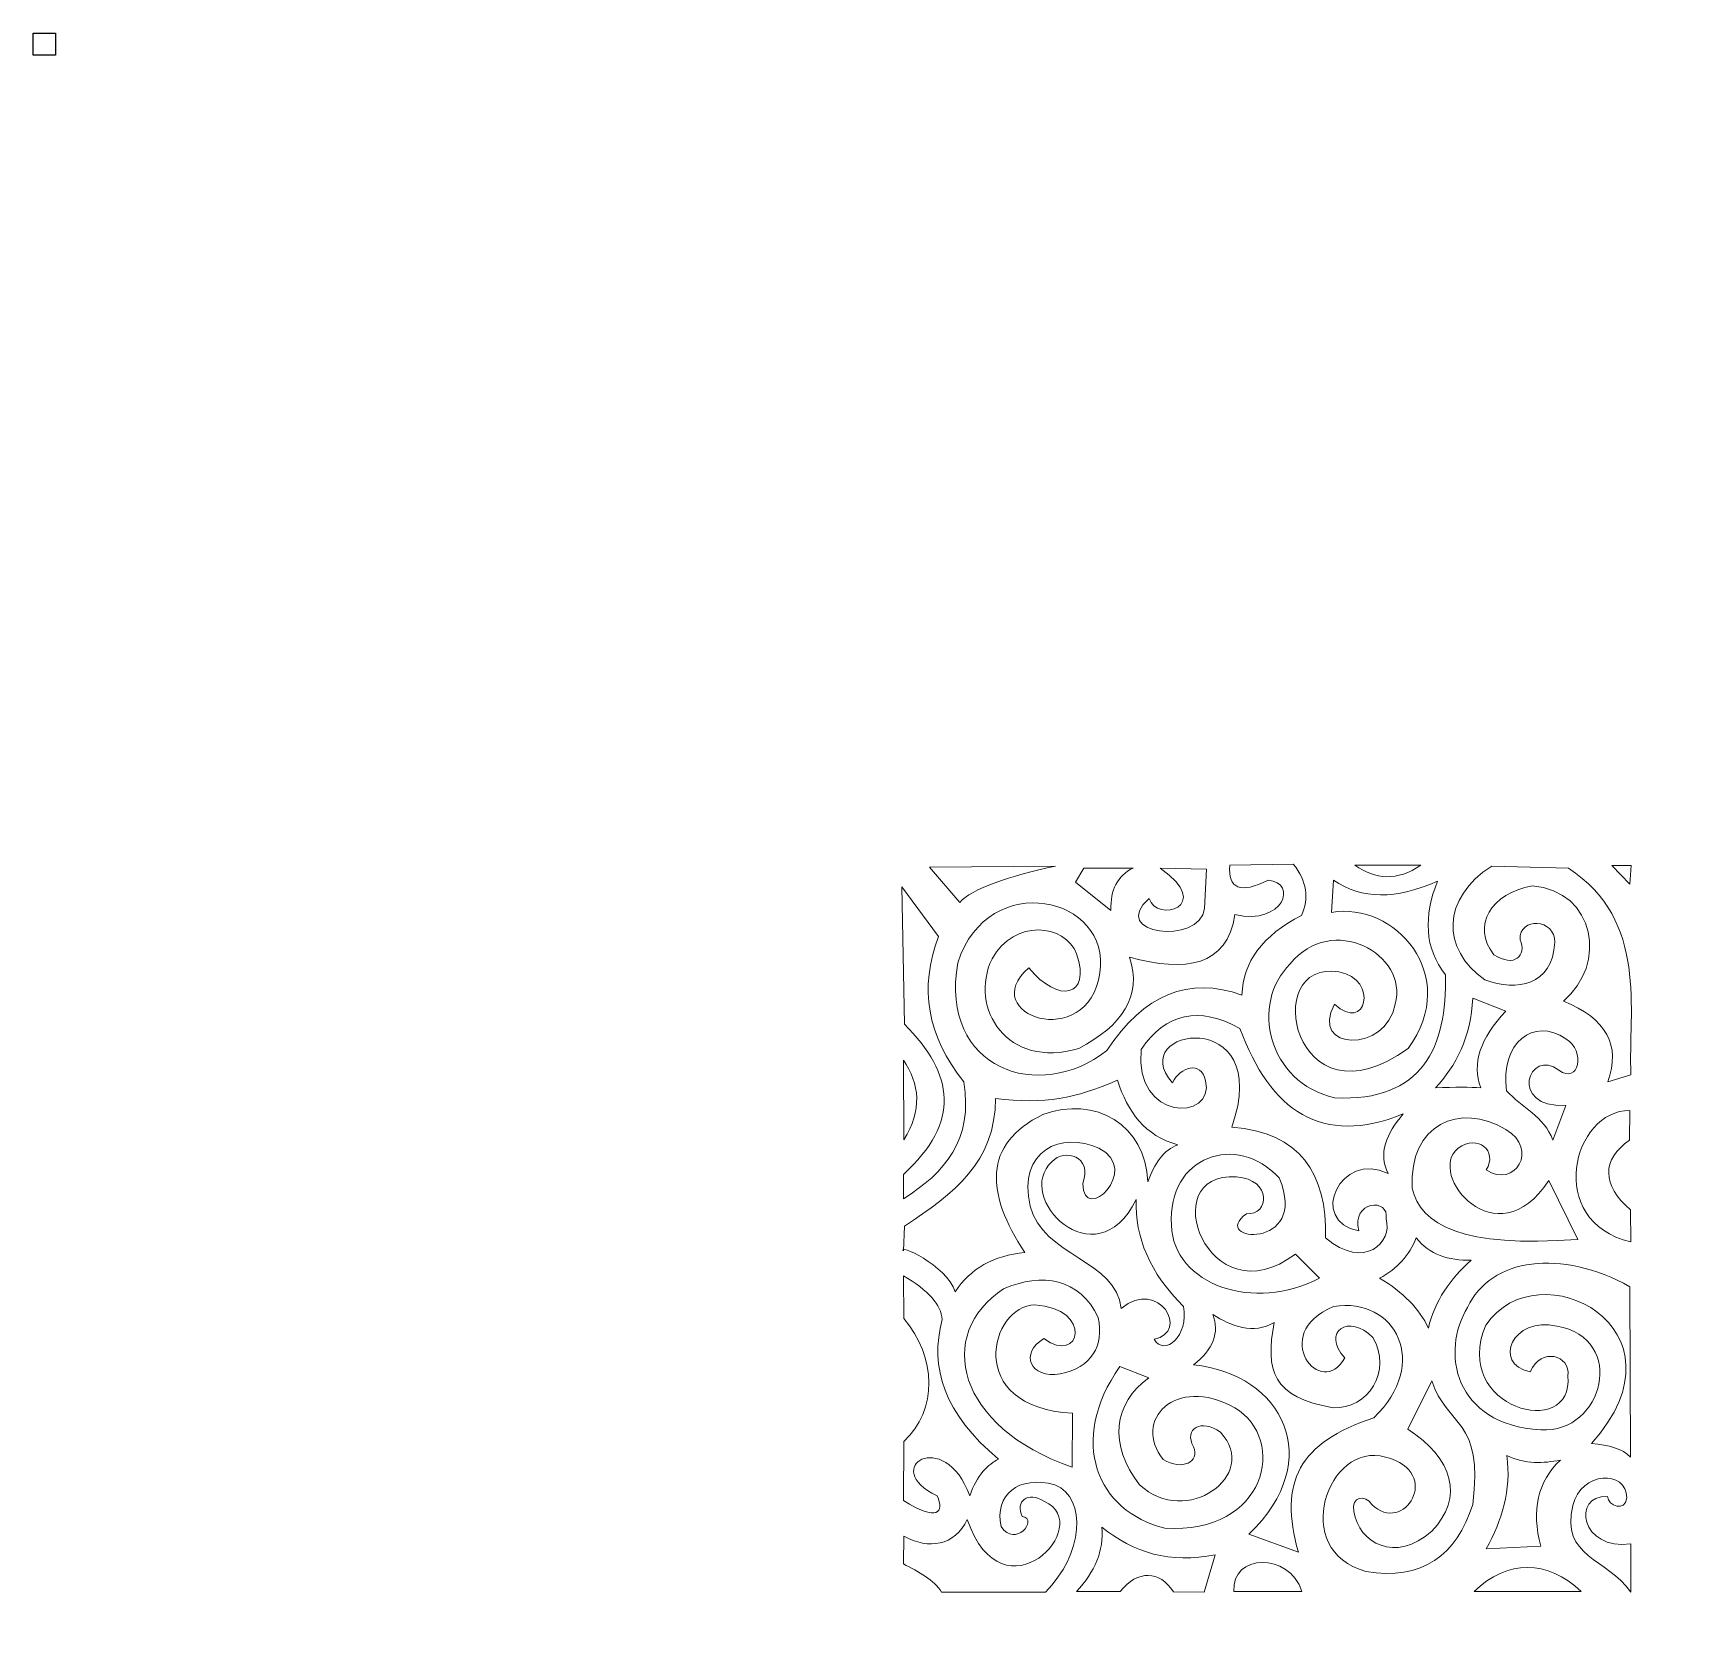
# Model space of a CAD drawing. Header units: centimetres. Extents: x -15 to 16, y -7.3 to 22.3.
import ezdxf

# ---------------------------------------------------------------- set-up
doc = ezdxf.new("R2010")
doc.units = ezdxf.units.CM
doc.header["$MEASUREMENT"] = 0
doc.header["$XCLIPFRAME"] = 0
doc.layers.add('layer 1', color=7, linetype='Continuous')
picture_1 = doc.add_image_def('image1.jpg', size_in_pixel=(2136, 2131))

msp = doc.modelspace()

# ---------------------------------------------------------------- linework, layer by layer
at = {"layer": 'layer 1', "color": 250, "lineweight": 9}
for points, knots in [([(7.30943, 6.81322), (7.30943, 6.81322), (8.49257, 6.83199), (8.49257, 6.83199), (8.49257, 6.83199), (8.74297, 6.51273), (8.79304, 6.19347), (8.6428, 5.87421), (8.6428, 5.87421), (7.9229, 5.50487), (7.55356, 5.01033), (7.53478, 4.39059), (7.53478, 4.39059), (6.54571, 4.74741), (5.70686, 4.40311), (5.01826, 3.35769), (5.01826, 3.35769), (3.76, 2.36861), (1.89369, 3.00255), (2.23884, 4.99155), (2.23884, 4.99155), (2.81161, 6.76627), (5.10885, 6.21968), (4.8868, 4.80375), (4.8868, 4.80375), (4.66144, 3.30291), (2.56203, 4.0303), (3.56281, 4.89765), (3.56281, 4.89765), (4.11057, 4.22783), (4.72971, 4.35022), (4.45486, 5.16057), (4.45486, 5.16057), (4.23577, 5.71771), (3.29676, 5.81787), (2.87734, 5.06667), (2.87734, 5.06667), (2.43897, 4.14633), (3.15874, 3.00125), (4.49242, 3.39525), (4.49242, 3.39525), (5.30155, 3.82094), (5.68341, 4.36869), (5.44081, 5.09484), (5.44081, 5.09484), (6.48947, 4.81302), (7.25635, 4.92252), (7.40332, 5.89299), (7.40332, 5.89299), (8.31489, 5.68102), (8.5802, 6.49395), (8.02306, 6.53151), (8.02306, 6.53151), (7.50975, 6.27486), (7.27186, 6.36875), (7.30943, 6.81322)], [0, 0, 0, 0, 0.06666667, 0.06666667, 0.06666667, 0.06666667, 0.13333333, 0.13333333, 0.13333333, 0.13333333, 0.2, 0.2, 0.2, 0.2, 0.26666667, 0.26666667, 0.26666667, 0.26666667, 0.33333333, 0.33333333, 0.33333333, 0.33333333, 0.4, 0.4, 0.4, 0.4, 0.46666667, 0.46666667, 0.46666667, 0.46666667, 0.53333333, 0.53333333, 0.53333333, 0.53333333, 0.6, 0.6, 0.6, 0.6, 0.66666667, 0.66666667, 0.66666667, 0.66666667, 0.73333333, 0.73333333, 0.73333333, 0.73333333, 0.8, 0.8, 0.8, 0.8, 0.86666667, 0.86666667, 0.86666667, 0.86666667, 1, 1, 1, 1]), ([(9.63815, 6.81322), (10.0247, 6.54325), (10.43158, 6.50725), (10.86823, 6.81321), (10.86823, 6.81321), (10.86823, 6.81321), (9.63815, 6.81322), (9.63815, 6.81322)], [0, 0, 0, 0, 0.33333333, 0.33333333, 0.33333333, 0.33333333, 1, 1, 1, 1]), ([(1.713, 6.77565), (1.713, 6.77565), (2.2764, 6.11836), (2.2764, 6.11836), (2.2764, 6.11836), (2.48845, 6.37112), (3.22241, 6.61681), (4.06048, 6.79443), (4.06048, 6.79443), (4.06048, 6.79443), (1.713, 6.77565), (1.713, 6.77565)], [0, 0, 0, 0, 0.25, 0.25, 0.25, 0.25, 0.5, 0.5, 0.5, 0.5, 1, 1, 1, 1]), ([(4.58633, 6.75688), (4.58633, 6.75688), (4.43608, 6.49395), (4.43608, 6.49395), (4.43608, 6.49395), (4.43608, 6.49395), (5.09338, 5.96811), (5.09338, 5.96811), (5.09338, 5.96811), (5.07986, 6.35435), (5.21758, 6.61727), (5.50654, 6.75687), (5.50654, 6.75687), (5.50654, 6.75687), (4.58633, 6.75688), (4.58633, 6.75688)], [0, 0, 0, 0, 0.2, 0.2, 0.2, 0.2, 0.4, 0.4, 0.4, 0.4, 0.6, 0.6, 0.6, 0.6, 1, 1, 1, 1]), ([(6.01361, 6.75688), (6.01361, 6.75688), (6.87749, 6.73811), (6.87749, 6.73811), (6.87749, 6.73811), (6.87749, 6.73811), (6.83992, 6.00568), (6.83992, 6.00568), (6.83992, 6.00568), (6.74283, 5.30754), (5.03383, 5.52034), (5.80702, 6.19347), (5.80702, 6.19347), (5.93223, 5.72397), (7.03398, 6.04323), (6.01361, 6.75688)], [0, 0, 0, 0, 0.2, 0.2, 0.2, 0.2, 0.4, 0.4, 0.4, 0.4, 0.6, 0.6, 0.6, 0.6, 1, 1, 1, 1]), ([(9.24376, 6.53152), (9.24376, 6.53152), (9.20621, 5.93056), (9.20621, 5.93056), (9.20621, 5.93056), (10.36766, 6.14355), (11.63225, 4.76638), (10.63348, 3.39525), (10.63348, 3.39525), (8.48158, 1.84276), (7.85983, 5.07463), (9.33766, 4.82253), (9.33766, 4.82253), (10.10352, 4.6846), (9.83908, 3.66453), (9.26254, 4.22157), (9.26254, 4.22157), (8.78159, 3.34857), (10.22962, 3.30112), (10.38934, 4.22157), (10.38934, 4.22157), (10.64869, 5.16035), (9.2062, 5.93055), (8.43622, 4.97277), (8.43622, 4.97277), (7.67876, 4.2341), (8.01628, 2.76054), (9.26254, 2.47503), (9.26254, 2.47503), (10.89975, 2.3935), (11.36293, 3.43268), (11.32834, 4.76619), (11.32834, 4.76619), (10.93239, 5.26858), (10.92299, 5.86014), (11.1781, 6.51273), (11.1781, 6.51273), (10.40813, 6.16843), (9.76334, 6.17469), (9.24376, 6.53152)], [0, 0, 0, 0, 0.09090909, 0.09090909, 0.09090909, 0.09090909, 0.18181818, 0.18181818, 0.18181818, 0.18181818, 0.27272727, 0.27272727, 0.27272727, 0.27272727, 0.36363636, 0.36363636, 0.36363636, 0.36363636, 0.45454545, 0.45454545, 0.45454545, 0.45454545, 0.54545455, 0.54545455, 0.54545455, 0.54545455, 0.63636364, 0.63636364, 0.63636364, 0.63636364, 0.72727273, 0.72727273, 0.72727273, 0.72727273, 0.81818182, 0.81818182, 0.81818182, 0.81818182, 1, 1, 1, 1]), ([(14.35193, 2.77551), (14.60232, 3.4516), (14.32688, 3.95239), (13.5256, 4.27791), (13.5256, 4.27791), (14.34519, 4.96513), (14.12978, 6.32302), (12.94374, 6.4285), (12.94374, 6.4285), (12.18304, 6.28769), (11.80709, 5.68958), (12.22978, 5.14179), (12.22978, 5.14179), (12.61165, 4.89765), (12.84952, 5.12301), (12.71806, 5.42349), (12.71806, 5.42349), (12.70242, 5.85229), (13.36911, 5.81786), (13.36597, 5.37654), (13.36597, 5.37654), (13.31343, 4.55009), (12.66646, 4.46278), (12.06076, 4.67229), (12.06076, 4.67229), (11.24696, 5.24821), (11.25322, 6.19973), (12.19222, 6.79443), (12.19222, 6.79443), (12.19222, 6.79443), (13.6195, 6.75688), (13.6195, 6.75688), (13.6195, 6.75688), (15.11566, 5.77405), (14.73256, 4.11418), (14.78386, 2.90697), (14.78386, 2.90697), (14.78386, 2.90697), (14.35193, 2.77551), (14.35193, 2.77551)], [0, 0, 0, 0, 0.09090909, 0.09090909, 0.09090909, 0.09090909, 0.18181818, 0.18181818, 0.18181818, 0.18181818, 0.27272727, 0.27272727, 0.27272727, 0.27272727, 0.36363636, 0.36363636, 0.36363636, 0.36363636, 0.45454545, 0.45454545, 0.45454545, 0.45454545, 0.54545455, 0.54545455, 0.54545455, 0.54545455, 0.63636364, 0.63636364, 0.63636364, 0.63636364, 0.72727273, 0.72727273, 0.72727273, 0.72727273, 0.81818182, 0.81818182, 0.81818182, 0.81818182, 1, 1, 1, 1]), ([(14.42547, 6.80532), (14.42547, 6.80532), (14.7651, 6.4564), (14.7651, 6.4564), (14.7651, 6.4564), (14.7651, 6.4564), (14.79092, 6.80693), (14.79092, 6.80693), (14.79092, 6.80693), (14.79092, 6.80693), (14.42547, 6.80532), (14.42547, 6.80532)], [0, 0, 0, 0, 0.25, 0.25, 0.25, 0.25, 0.5, 0.5, 0.5, 0.5, 1, 1, 1, 1]), ([(1.19709, 6.4083), (1.19709, 6.4083), (1.2435, 3.84597), (1.2435, 3.84597), (1.2435, 3.84597), (2.17626, 2.91794), (2.2952, 2.02589), (1.22472, 1.04775), (1.22472, 1.04775), (1.22472, 1.04775), (1.22573, 0.59534), (1.22573, 0.59534), (1.22573, 0.59534), (1.99895, 1.07729), (2.53005, 1.69246), (2.35152, 2.77551), (2.35152, 2.77551), (1.66918, 3.62688), (1.51268, 4.52831), (1.88202, 5.47983), (1.88202, 5.47983), (1.88202, 5.47983), (1.19709, 6.4083), (1.19709, 6.4083)], [0, 0, 0, 0, 0.14285714, 0.14285714, 0.14285714, 0.14285714, 0.28571429, 0.28571429, 0.28571429, 0.28571429, 0.42857143, 0.42857143, 0.42857143, 0.42857143, 0.57142857, 0.57142857, 0.57142857, 0.57142857, 0.71428571, 0.71428571, 0.71428571, 0.71428571, 1, 1, 1, 1]), ([(6.23896, 2.75674), (6.3892, 3.05095), (6.7648, 3.17615), (6.8587, 2.79429), (6.8587, 2.79429), (7.02772, 2.03058), (5.51906, 2.03683), (5.65678, 3.37647), (5.65678, 3.37647), (6.12002, 4.05882), (6.7335, 4.19027), (7.49722, 3.77085), (7.49722, 3.77085), (8.0653, 2.22931), (9.01995, 1.56261), (10.53958, 2.17455), (10.53958, 2.17455), (10.22653, 1.80521), (10.07, 1.43588), (10.25788, 1.06653), (10.25788, 1.06653), (9.37051, 1.5052), (8.75795, 0.17198), (9.71326, -0.00393), (9.71326, -0.00393), (9.56303, 0.55948), (10.29544, 0.61581), (10.22032, 0.22143), (10.22032, 0.22143), (10.35327, -0.21818), (9.81587, -0.74493), (9.09352, -0.13539), (9.09352, -0.13539), (9.12171, 1.06967), (8.62089, 1.82714), (7.34698, 1.93041), (7.34698, 1.93041), (8.142, 4.22783), (5.33209, 3.77375), (6.23896, 2.75674)], [0, 0, 0, 0, 0.09090909, 0.09090909, 0.09090909, 0.09090909, 0.18181818, 0.18181818, 0.18181818, 0.18181818, 0.27272727, 0.27272727, 0.27272727, 0.27272727, 0.36363636, 0.36363636, 0.36363636, 0.36363636, 0.45454545, 0.45454545, 0.45454545, 0.45454545, 0.54545455, 0.54545455, 0.54545455, 0.54545455, 0.63636364, 0.63636364, 0.63636364, 0.63636364, 0.72727273, 0.72727273, 0.72727273, 0.72727273, 0.81818182, 0.81818182, 0.81818182, 0.81818182, 1, 1, 1, 1]), ([(11.83541, 4.33426), (11.81117, 3.61123), (11.51539, 3.06037), (11.14054, 2.66283), (11.14054, 2.66283), (11.50988, 2.67536), (11.79158, 2.67535), (11.98564, 2.66283), (11.98564, 2.66283), (11.81663, 3.11356), (11.97312, 3.58931), (12.45514, 4.09011), (12.45514, 4.09011), (12.45514, 4.09011), (11.83541, 4.33426), (11.83541, 4.33426)], [0, 0, 0, 0, 0.2, 0.2, 0.2, 0.2, 0.4, 0.4, 0.4, 0.4, 0.6, 0.6, 0.6, 0.6, 1, 1, 1, 1]), ([(13.57255, 2.33419), (13.57255, 2.33419), (13.32841, 1.68628), (13.32841, 1.68628), (13.32841, 1.68628), (13.17046, 2.12827), (12.74507, 2.30235), (12.46453, 2.60649), (12.46453, 2.60649), (12.34517, 3.49625), (12.97509, 3.99234), (13.57255, 3.57366), (13.57255, 3.57366), (13.95129, 3.35456), (13.81356, 2.70978), (13.44109, 2.99148), (13.44109, 2.99148), (12.88395, 3.42343), (12.48644, 2.27471), (13.57255, 2.33419)], [0, 0, 0, 0, 0.16666667, 0.16666667, 0.16666667, 0.16666667, 0.33333333, 0.33333333, 0.33333333, 0.33333333, 0.5, 0.5, 0.5, 0.5, 0.66666667, 0.66666667, 0.66666667, 0.66666667, 1, 1, 1, 1]), ([(1.22472, 3.17928), (1.53302, 2.7317), (1.57683, 2.24342), (1.23411, 1.69566), (1.23411, 1.69566), (1.23411, 1.69566), (1.22472, 3.17928), (1.22472, 3.17928)], [0, 0, 0, 0, 0.33333333, 0.33333333, 0.33333333, 0.33333333, 1, 1, 1, 1]), ([(5.77886, 0.9069), (5.90742, 1.25505), (6.07599, 1.50387), (6.34225, 1.60176), (6.34225, 1.60176), (5.72714, 1.7629), (5.40477, 2.21675), (5.21545, 2.80368), (5.21545, 2.80368), (4.43162, 2.46381), (3.86329, 2.34959), (2.94307, 2.46564), (2.94307, 2.46564), (2.9418, 1.28904), (2.17218, 0.68529), (1.2436, 0.08512), (1.2436, 0.08512), (1.2436, 0.08512), (1.22894, -0.37499), (1.22894, -0.37499), (1.22894, -0.37499), (1.08779, -0.23531), (2.03266, -0.63292), (2.19189, -1.14012), (2.19189, -1.14012), (2.47359, -0.70818), (2.90551, -0.46404), (3.48769, -0.4077), (3.48769, -0.4077), (2.7607, 0.69957), (2.69967, 1.60882), (3.82573, 2.16516), (3.82573, 2.16516), (4.79551, 2.52144), (5.74487, 1.97623), (5.77886, 0.9069)], [0, 0, 0, 0, 0.1, 0.1, 0.1, 0.1, 0.2, 0.2, 0.2, 0.2, 0.3, 0.3, 0.3, 0.3, 0.4, 0.4, 0.4, 0.4, 0.5, 0.5, 0.5, 0.5, 0.6, 0.6, 0.6, 0.6, 0.7, 0.7, 0.7, 0.7, 0.8, 0.8, 0.8, 0.8, 1, 1, 1, 1]), ([(13.2533, 0.93507), (13.2533, 0.93507), (13.79791, -0.16356), (13.79791, -0.16356), (13.79791, -0.16356), (11.64108, -0.32331), (10.86176, 0.10241), (10.7086, 0.79422), (10.7086, 0.79422), (10.64228, 1.98656), (11.60125, 2.4001), (12.45514, 1.88346), (12.45514, 1.88346), (13.07802, 1.52352), (12.61791, 0.77544), (12.08893, 1.13226), (12.08893, 1.13226), (12.30491, 1.48282), (11.93243, 1.8052), (11.56309, 1.53603), (11.56309, 1.53603), (10.96297, 1.05615), (12.27724, -0.55315), (13.2533, 0.93507)], [0, 0, 0, 0, 0.14285714, 0.14285714, 0.14285714, 0.14285714, 0.28571429, 0.28571429, 0.28571429, 0.28571429, 0.42857143, 0.42857143, 0.42857143, 0.42857143, 0.57142857, 0.57142857, 0.57142857, 0.57142857, 0.71428571, 0.71428571, 0.71428571, 0.71428571, 1, 1, 1, 1]), ([(14.75569, 1.68628), (14.75569, 1.68628), (14.7651, 2.24028), (14.7651, 2.24028), (14.7651, 2.24028), (13.70489, 2.25671), (13.16628, 0.17369), (14.78386, -0.21051), (14.78386, -0.21051), (14.78386, -0.21051), (14.77927, 0.39065), (14.77927, 0.39065), (14.77927, 0.39065), (14.22678, 0.84756), (14.24709, 1.3264), (14.75569, 1.68628)], [0, 0, 0, 0, 0.2, 0.2, 0.2, 0.2, 0.4, 0.4, 0.4, 0.4, 0.6, 0.6, 0.6, 0.6, 1, 1, 1, 1]), ([(4.56754, 0.87874), (4.75847, 1.38892), (4.22951, 1.54228), (3.99475, 1.2825), (3.99475, 1.2825), (3.26546, 0.64085), (4.80229, -0.95545), (5.56288, 0.57825), (5.56288, 0.57825), (5.54175, -0.12169), (5.81562, -0.78759), (6.44554, -1.41243), (6.44554, -1.41243), (6.55197, -1.95704), (6.08872, -2.35768), (5.90092, -2.02278), (5.90092, -2.02278), (6.56448, -1.89444), (5.9963, -0.87433), (5.28118, -1.44999), (5.28118, -1.44999), (5.21545, -0.56107), (3.80695, -0.4703), (3.59098, 0.45618), (3.59098, 0.45618), (3.34518, 1.49711), (4.17778, 1.86013), (4.86802, 1.53603), (4.86802, 1.53603), (5.6788, 1.13836), (4.57701, 0.08672), (4.56754, 0.87874)], [0, 0, 0, 0, 0.11111111, 0.11111111, 0.11111111, 0.11111111, 0.22222222, 0.22222222, 0.22222222, 0.22222222, 0.33333333, 0.33333333, 0.33333333, 0.33333333, 0.44444444, 0.44444444, 0.44444444, 0.44444444, 0.55555556, 0.55555556, 0.55555556, 0.55555556, 0.66666667, 0.66666667, 0.66666667, 0.66666667, 0.77777778, 0.77777778, 0.77777778, 0.77777778, 1, 1, 1, 1]), ([(7.6193, 0.31533), (8.05123, 0.28403), (8.10131, 0.95384), (7.43149, 1.0008), (7.43149, 1.0008), (5.88476, 1.10171), (6.9059, -1.67304), (8.53012, -0.43587), (8.53012, -0.43587), (8.53012, -0.43587), (8.98084, -0.88658), (8.98084, -0.88658), (8.98084, -0.88658), (7.77109, -1.5298), (6.2593, -1.01335), (6.22018, 0.09936), (6.22018, 0.09936), (6.14234, 1.39243), (7.43737, 1.83923), (8.22964, 0.98202), (8.22964, 0.98202), (8.8079, -0.38), (6.90016, -0.21019), (7.6193, 0.31533)], [0, 0, 0, 0, 0.14285714, 0.14285714, 0.14285714, 0.14285714, 0.28571429, 0.28571429, 0.28571429, 0.28571429, 0.42857143, 0.42857143, 0.42857143, 0.42857143, 0.57142857, 0.57142857, 0.57142857, 0.57142857, 0.71428571, 0.71428571, 0.71428571, 0.71428571, 1, 1, 1, 1]), ([(10.78373, -0.13539), (10.65541, -0.46091), (10.42691, -0.71131), (10.09825, -0.88659), (10.09825, -0.88659), (10.5396, -1.14637), (10.84319, -1.45624), (11.00908, -1.8162), (11.00908, -1.8162), (11.1245, -1.31148), (11.41635, -0.903), (11.80723, -0.54855), (11.80723, -0.54855), (11.38389, -0.56341), (11.03177, -0.44603), (10.78373, -0.13539)], [0, 0, 0, 0, 0.2, 0.2, 0.2, 0.2, 0.4, 0.4, 0.4, 0.4, 0.6, 0.6, 0.6, 0.6, 1, 1, 1, 1]), ([(14.05146, -3.96651), (14.36916, -3.99623), (14.63207, -4.06508), (14.77447, -4.22004), (14.77447, -4.22004), (14.77447, -4.22004), (14.7651, -1.04622), (14.7651, -1.04622), (14.7651, -1.04622), (13.49431, -0.33571), (12.16718, -0.50161), (11.7415, -1.43121), (11.7415, -1.43121), (11.23472, -2.24363), (11.48023, -3.62089), (13.10305, -3.71298), (13.10305, -3.71298), (14.28014, -3.78076), (14.7162, -2.01157), (13.40353, -1.77864), (13.40353, -1.77864), (12.58035, -1.59397), (12.1891, -2.47977), (12.90586, -2.63313), (12.90586, -2.63313), (13.10934, -2.16363), (13.66333, -2.32013), (13.61011, -2.70825), (13.61011, -2.70825), (13.72437, -3.91801), (11.42068, -3.32333), (12.07954, -1.75986), (12.07954, -1.75986), (13.05849, -0.31925), (15.97408, -1.81697), (14.05146, -3.96651)], [0, 0, 0, 0, 0.1, 0.1, 0.1, 0.1, 0.2, 0.2, 0.2, 0.2, 0.3, 0.3, 0.3, 0.3, 0.4, 0.4, 0.4, 0.4, 0.5, 0.5, 0.5, 0.5, 0.6, 0.6, 0.6, 0.6, 0.7, 0.7, 0.7, 0.7, 0.8, 0.8, 0.8, 0.8, 1, 1, 1, 1]), ([(1.22472, -0.83963), (1.22472, -0.83963), (1.23411, -1.63779), (1.23411, -1.63779), (1.23411, -1.63779), (1.83978, -2.36119), (1.87107, -3.34324), (1.23411, -3.92895), (1.23411, -3.92895), (1.23411, -3.92895), (1.22472, -5.02758), (1.22472, -5.02758), (1.22472, -5.02758), (1.8601, -5.43448), (2.00095, -5.25294), (1.85385, -4.94307), (1.85385, -4.94307), (0.76774, -4.42975), (1.9853, -3.64099), (2.4642, -4.94307), (2.4642, -4.94307), (2.58914, -4.56369), (2.81172, -4.34887), (2.99941, -4.2576), (2.99941, -4.2576), (1.98373, -3.41719), (1.71141, -2.54704), (1.94775, -1.65657), (1.94775, -1.65657), (1.93208, -1.38423), (1.69107, -1.11194), (1.22472, -0.83963)], [0, 0, 0, 0, 0.11111111, 0.11111111, 0.11111111, 0.11111111, 0.22222222, 0.22222222, 0.22222222, 0.22222222, 0.33333333, 0.33333333, 0.33333333, 0.33333333, 0.44444444, 0.44444444, 0.44444444, 0.44444444, 0.55555556, 0.55555556, 0.55555556, 0.55555556, 0.66666667, 0.66666667, 0.66666667, 0.66666667, 0.77777778, 0.77777778, 0.77777778, 0.77777778, 1, 1, 1, 1]), ([(3.84452, -2.01338), (3.38283, -2.28178), (3.58941, -2.76849), (4.14499, -2.67069), (4.14499, -2.67069), (4.73577, -2.55174), (4.96582, -2.14797), (4.85863, -1.61901), (4.85863, -1.61901), (4.51277, -0.88189), (3.8085, -0.77861), (3.09331, -1.08378), (3.09331, -1.08378), (1.80768, -1.92535), (2.21616, -3.66954), (4.37035, -4.40784), (4.37035, -4.40784), (4.37035, -4.40784), (4.37974, -3.40311), (4.37974, -3.40311), (4.37974, -3.40311), (2.33387, -3.29039), (2.85088, -1.39091), (3.67549, -1.38426), (3.67549, -1.38426), (4.76014, -1.44037), (4.53487, -2.5218), (3.84452, -2.01338)], [0, 0, 0, 0, 0.125, 0.125, 0.125, 0.125, 0.25, 0.25, 0.25, 0.25, 0.375, 0.375, 0.375, 0.375, 0.5, 0.5, 0.5, 0.5, 0.625, 0.625, 0.625, 0.625, 0.75, 0.75, 0.75, 0.75, 1, 1, 1, 1]), ([(6.99017, -1.56266), (7.12162, -1.90071), (7.00268, -2.21371), (6.63334, -2.50167), (6.63334, -2.50167), (8.29674, -2.67497), (9.11405, -4.26893), (7.66624, -5.65671), (7.66624, -5.65671), (7.66624, -5.65671), (8.58646, -5.99475), (8.58646, -5.99475), (8.58646, -5.99475), (8.21713, -4.68015), (8.59272, -3.95399), (9.99496, -3.48762), (9.99496, -3.48762), (11.04351, -2.47976), (10.40812, -1.22776), (9.24376, -1.41243), (9.24376, -1.41243), (8.01367, -1.92888), (9.02464, -3.17774), (9.45034, -2.37021), (9.45034, -2.37021), (9.00901, -1.89131), (9.53172, -1.53137), (9.97618, -1.99461), (9.97618, -1.99461), (10.34553, -2.60809), (9.87571, -3.34084), (9.23545, -3.30043), (9.23545, -3.30043), (8.10222, -3.1127), (7.96658, -2.60189), (8.13574, -1.71291), (8.13574, -1.71291), (7.75389, -1.93826), (7.33206, -1.78052), (6.99017, -1.56266)], [0, 0, 0, 0, 0.09090909, 0.09090909, 0.09090909, 0.09090909, 0.18181818, 0.18181818, 0.18181818, 0.18181818, 0.27272727, 0.27272727, 0.27272727, 0.27272727, 0.36363636, 0.36363636, 0.36363636, 0.36363636, 0.45454545, 0.45454545, 0.45454545, 0.45454545, 0.54545455, 0.54545455, 0.54545455, 0.54545455, 0.63636364, 0.63636364, 0.63636364, 0.63636364, 0.72727273, 0.72727273, 0.72727273, 0.72727273, 0.81818182, 0.81818182, 0.81818182, 0.81818182, 1, 1, 1, 1]), ([(5.2624, -2.52984), (4.27909, -3.92584), (4.83703, -5.24044), (6.09811, -5.54403), (6.09811, -5.54403), (7.98901, -5.66843), (8.39305, -3.89666), (7.40332, -3.29982), (7.40332, -3.29982), (6.28591, -2.6832), (5.48463, -3.55021), (6.06994, -4.26699), (6.06994, -4.26699), (6.4205, -4.47982), (6.75854, -4.30767), (6.63334, -4.03224), (6.63334, -4.03224), (6.44415, -3.69075), (6.78079, -3.4964), (7.13624, -3.75904), (7.13624, -3.75904), (7.87642, -4.56671), (6.48949, -5.54207), (5.62861, -4.73649), (5.62861, -4.73649), (5.04643, -3.99468), (5.14033, -3.20905), (5.79763, -2.74581), (5.79763, -2.74581), (5.79763, -2.74581), (5.2624, -2.52984), (5.2624, -2.52984)], [0, 0, 0, 0, 0.11111111, 0.11111111, 0.11111111, 0.11111111, 0.22222222, 0.22222222, 0.22222222, 0.22222222, 0.33333333, 0.33333333, 0.33333333, 0.33333333, 0.44444444, 0.44444444, 0.44444444, 0.44444444, 0.55555556, 0.55555556, 0.55555556, 0.55555556, 0.66666667, 0.66666667, 0.66666667, 0.66666667, 0.77777778, 0.77777778, 0.77777778, 0.77777778, 1, 1, 1, 1]), ([(11.07482, -2.80214), (11.07482, -2.80214), (10.6241, -3.70359), (10.6241, -3.70359), (10.6241, -3.70359), (11.47117, -4.23647), (11.67695, -4.97983), (11.07481, -5.60037), (11.07481, -5.60037), (10.3971, -6.21088), (9.71165, -5.8196), (9.61936, -5.23416), (9.61936, -5.23416), (9.56616, -4.9462), (9.82907, -4.92116), (9.9574, -5.1027), (9.9574, -5.1027), (10.53818, -5.69282), (11.30674, -4.50516), (10.21093, -4.22004), (10.21093, -4.22004), (9.12925, -3.91167), (8.42179, -5.97432), (9.84472, -6.35157), (9.84472, -6.35157), (10.88039, -6.53153), (11.54783, -6.05264), (11.8354, -5.1027), (11.8354, -5.1027), (12.05138, -3.50014), (11.34712, -3.65351), (11.07482, -2.80214)], [0, 0, 0, 0, 0.11111111, 0.11111111, 0.11111111, 0.11111111, 0.22222222, 0.22222222, 0.22222222, 0.22222222, 0.33333333, 0.33333333, 0.33333333, 0.33333333, 0.44444444, 0.44444444, 0.44444444, 0.44444444, 0.55555556, 0.55555556, 0.55555556, 0.55555556, 0.66666667, 0.66666667, 0.66666667, 0.66666667, 0.77777778, 0.77777778, 0.77777778, 0.77777778, 1, 1, 1, 1]), ([(12.47392, -4.19187), (12.55693, -4.84136), (12.38163, -5.40475), (12.08893, -5.92902), (12.08893, -5.92902), (12.08893, -5.92902), (13.10307, -5.88207), (13.10307, -5.88207), (13.10307, -5.88207), (12.92301, -5.20837), (13.04831, -4.67462), (13.46926, -4.27638), (13.46926, -4.27638), (13.14767, -4.33988), (12.82057, -4.354), (12.47392, -4.19187)], [0, 0, 0, 0, 0.2, 0.2, 0.2, 0.2, 0.4, 0.4, 0.4, 0.4, 0.6, 0.6, 0.6, 0.6, 1, 1, 1, 1]), ([(2.41725, -5.3844), (2.16999, -5.88206), (1.70675, -5.94779), (1.23411, -5.69427), (1.23411, -5.69427), (1.23411, -5.69427), (1.22472, -6.21072), (1.22472, -6.21072), (1.22472, -6.21072), (1.51426, -6.36016), (1.79909, -6.51197), (1.93836, -6.73656), (1.93836, -6.73656), (1.93836, -6.73656), (3.87269, -6.73656), (3.87269, -6.73656), (3.87269, -6.73656), (4.5738, -6.0417), (4.6583, -4.99628), (4.05109, -4.73649), (4.05109, -4.73649), (3.36395, -4.55487), (2.92264, -4.92423), (3.04636, -5.51586), (3.04636, -5.51586), (3.30928, -5.9165), (3.75061, -5.3844), (3.44074, -5.32806), (3.44074, -5.32806), (3.30302, -5.04323), (3.54403, -4.85543), (3.8539, -5.04636), (3.8539, -5.04636), (4.82419, -5.48769), (3.07765, -7.30935), (2.41725, -5.3844)], [0, 0, 0, 0, 0.1, 0.1, 0.1, 0.1, 0.2, 0.2, 0.2, 0.2, 0.3, 0.3, 0.3, 0.3, 0.4, 0.4, 0.4, 0.4, 0.5, 0.5, 0.5, 0.5, 0.6, 0.6, 0.6, 0.6, 0.7, 0.7, 0.7, 0.7, 0.8, 0.8, 0.8, 0.8, 1, 1, 1, 1]), ([(14.7824, -5.83604), (13.85675, -5.97666), (13.66671, -4.9249), (14.3459, -4.95572), (14.3459, -4.95572), (14.36005, -5.1294), (14.67907, -5.24923), (14.70728, -4.98155), (14.70728, -4.98155), (14.70102, -4.45336), (13.85588, -4.4815), (13.70255, -5.1224), (13.70255, -5.1224), (13.46615, -6.09271), (14.33794, -6.09583), (14.7824, -6.73748), (14.7824, -6.73748), (14.7824, -6.73748), (14.7824, -5.83604), (14.7824, -5.83604)], [0, 0, 0, 0, 0.16666667, 0.16666667, 0.16666667, 0.16666667, 0.33333333, 0.33333333, 0.33333333, 0.33333333, 0.5, 0.5, 0.5, 0.5, 0.66666667, 0.66666667, 0.66666667, 0.66666667, 1, 1, 1, 1]), ([(4.92437, -5.52525), (4.96741, -5.9658), (4.78744, -6.36174), (4.45486, -6.72717), (4.45486, -6.72717), (4.45486, -6.72717), (5.26806, -6.72717), (5.26806, -6.72717), (5.26806, -6.72717), (5.58887, -6.3187), (6.00573, -6.33279), (6.25771, -6.73188), (6.25771, -6.73188), (6.25771, -6.73188), (6.83054, -6.73656), (6.83054, -6.73656), (6.83054, -6.73656), (6.83054, -6.73656), (7.03712, -6.0417), (7.03712, -6.0417), (7.03712, -6.0417), (6.19982, -6.21541), (5.51122, -6.00257), (4.92437, -5.52525)], [0, 0, 0, 0, 0.14285714, 0.14285714, 0.14285714, 0.14285714, 0.28571429, 0.28571429, 0.28571429, 0.28571429, 0.42857143, 0.42857143, 0.42857143, 0.42857143, 0.57142857, 0.57142857, 0.57142857, 0.57142857, 0.71428571, 0.71428571, 0.71428571, 0.71428571, 1, 1, 1, 1]), ([(7.38454, -6.72717), (7.33651, -6.01711), (8.41613, -5.99031), (8.65222, -6.72347), (8.65222, -6.72347), (8.65222, -6.72347), (7.38454, -6.72717), (7.38454, -6.72717)], [0, 0, 0, 0, 0.33333333, 0.33333333, 0.33333333, 0.33333333, 1, 1, 1, 1]), ([(11.86358, -6.72717), (12.47783, -6.12386), (13.23371, -6.12855), (13.85425, -6.72717), (13.85425, -6.72717), (13.85425, -6.72717), (11.86358, -6.72717), (11.86358, -6.72717)], [0, 0, 0, 0, 0.33333333, 0.33333333, 0.33333333, 0.33333333, 1, 1, 1, 1])]:
    msp.add_open_spline(points, degree=3, knots=knots, dxfattribs=at)

# ---------------------------------------------------------------- pictures from other files: only their frames are drawn
at = {"layer": 'layer 1', "color": 0}
image = msp.add_image(picture_1, insert=(-14.79243, -7.37306), size_in_units=(29.66667, 29.59722), dxfattribs=at)
image.set_boundary_path([(-14.7924, -7.373), (14.8773, 22.2357)])
image.dxf.flags = 3

doc.saveas('drawing.dxf')
